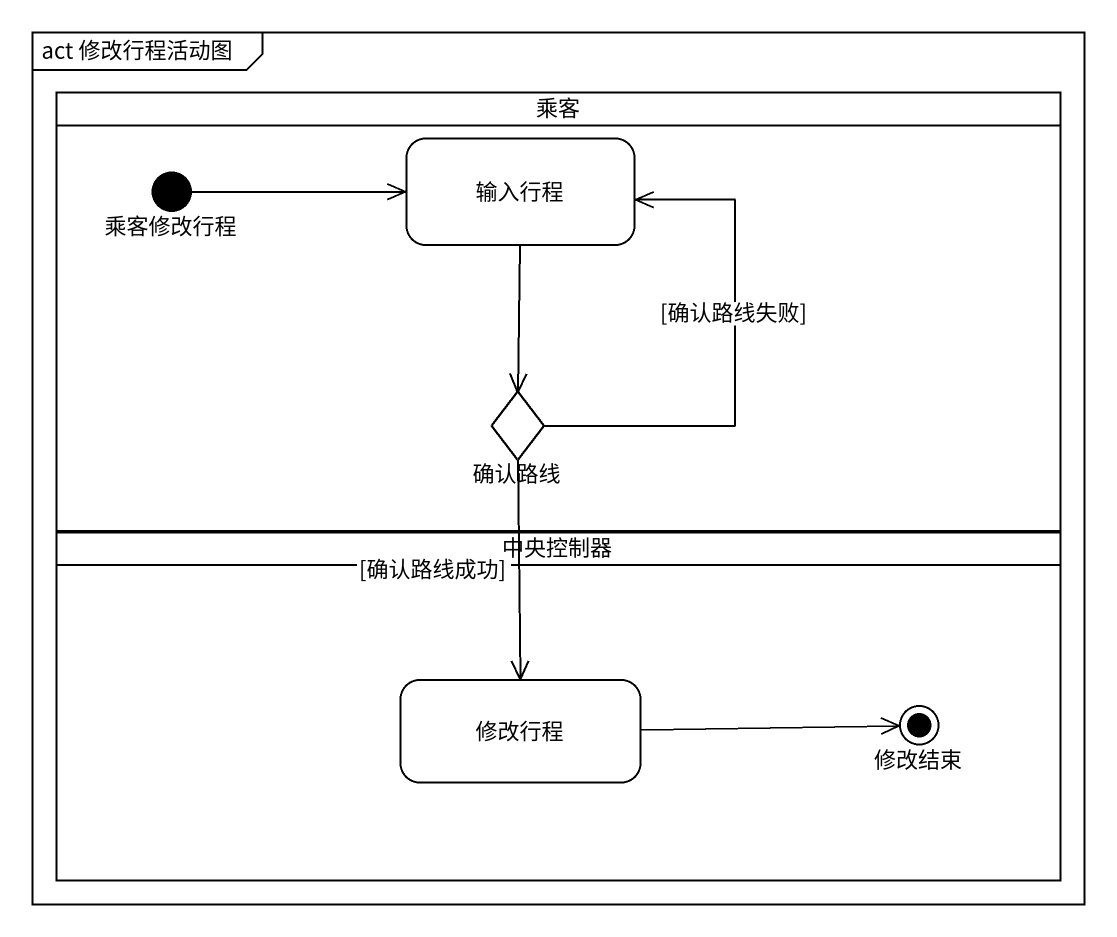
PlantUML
@startuml
mainframe act 修改行程活动图
hide empty description
state 乘客 <<partition>> {
  state 输入行程
  state 乘客修改行程 <<start>>
  state 确认路线 <<choice>>
}
state 中央控制器 <<partition>> {
  state 修改行程
  state 修改结束 <<end>>
}
输入行程 --> 确认路线
乘客修改行程 -right-> 输入行程
确认路线 -up-> 输入行程 : [确认路线失败]
确认路线 --> 修改行程 : [确认路线成功]
修改行程 -right-> 修改结束
@enduml
